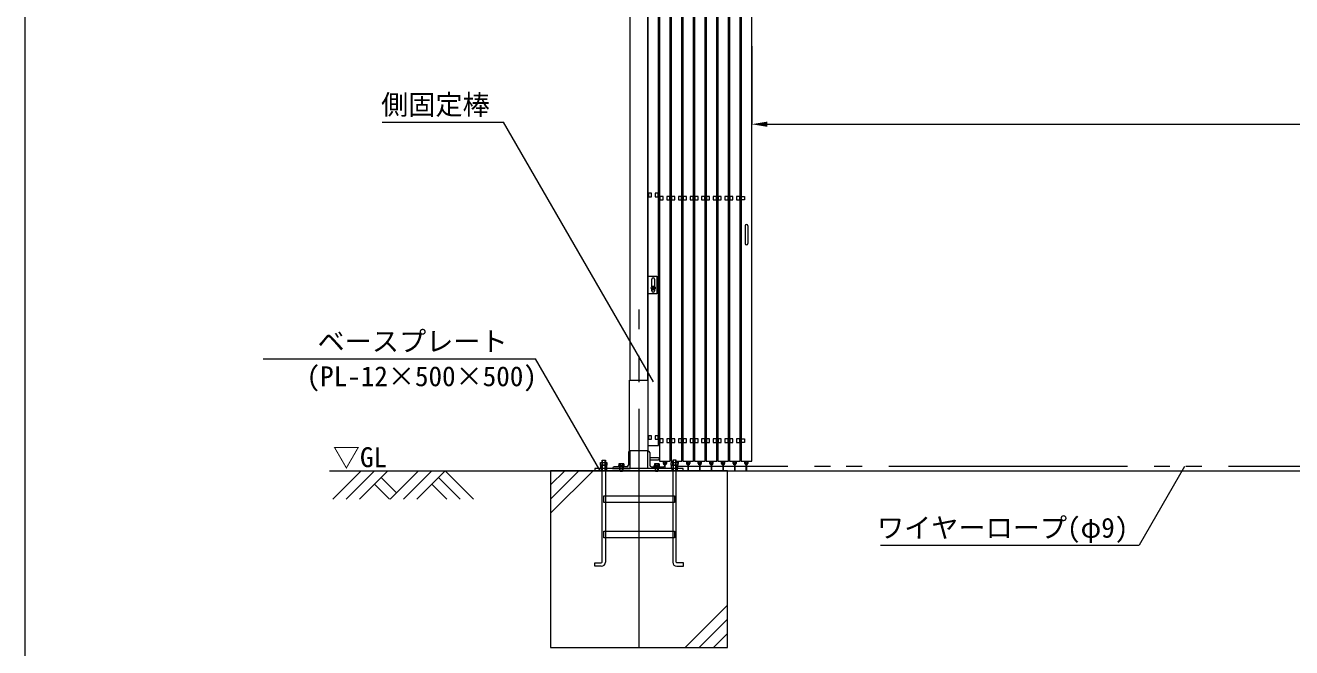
# Model space of a CAD drawing. Units: millimetres, scale not verified. Extents: x -13484 to 18716, y -23100 to 23100.
# Drawn here: x -13484 to -6324, y -19060 to -15542 of the extents above; entities that cross this region are included whole.
import ezdxf
from ezdxf.enums import TextEntityAlignment as Align

# ---------------------------------------------------------------- set-up
doc = ezdxf.new("R2010")
doc.units = ezdxf.units.MM
doc.header["$LTSCALE"] = 150
for name, pattern in [('CHAIN2', [12, 9, -1, 1, -1]), ('DASHED1', [1.8, 1.2, -0.6]), ('DOUBLE_CHAIN2', [12.8, 9, -1, 0.6, -0.6, 0.6, -1])]:
    doc.linetypes.add(name, pattern=pattern)
for name, color, linetype, lineweight in [('0-4_ﾊﾝﾄﾞﾙ', 7, 'Continuous', 18), ('0-5_ﾍﾞｰｽﾗｲﾝ', 5, 'Continuous', 18), ('0-6_ﾎﾞﾙﾄ類', 2, 'Continuous', 18), ('0-8_ﾜｲﾔｰﾛｰﾌﾟ', 7, 'DOUBLE_CHAIN2', 18), ('0-9_基礎工事用PCA大', 7, 'Continuous', 18), ('0-A_図面枠', 7, 'Continuous', 18), ('0-B_寸法', 3, 'Continuous', 18), ('0-C_側固定棒', 7, 'Continuous', 18), ('0-F_大型柱', 7, 'Continuous', 18), ('1-3_中央走行棒', 7, 'Continuous', 18), ('1-5_中央走行棒左', 7, 'Continuous', 18), ('1-6_通芯', 1, 'CHAIN2', 18), ('1-B_文字', 7, 'Continuous', 18)]:
    doc.layers.add(name, color=color, linetype=linetype, lineweight=lineweight)
doc.styles.add('ＭＳ ゴシック', font='')
doc.styles.get('ＭＳ ゴシック').set_extended_font_data('MS Gothic')

msp = doc.modelspace()

# ---------------------------------------------------------------- linework, layer by layer
at = {"layer": '0-4_ﾊﾝﾄﾞﾙ'}
for p, q in [((-9415.2, -16675.4), (-9415.2, -16775.4)), ((-9399.2, -16675.4), (-9399.2, -16775.4))]:
    msp.add_line(p, q, dxfattribs=at)
for centre, start, end in [((-9407.2, -16675.4), 0, 180), ((-9407.2, -16775.4), 180, 0)]:
    msp.add_arc(centre, 8, start, end, dxfattribs=at)
at = {"layer": '0-5_ﾍﾞｰｽﾗｲﾝ'}
msp.add_line((-11764.2, -18060), (4985.8, -18060), dxfattribs=at)
at = {"layer": '0-6_ﾎﾞﾙﾄ類'}
for p, q in [((-10223.7, -18028), (-10223.7, -18013.4)), ((-10223.7, -18030.8), (-10223.7, -18045.4)), ((-10204.6, -18028), (-10204.6, -18013.4)), ((-10204.6, -18030.8), (-10204.6, -18045.4)), ((-10126, -18021), (-10127.8, -18022)), ((-10127.8, -18022), (-10127.8, -18030.8)), ((-10127.8, -18030.8), (-10100.5, -18030.8)), ((-10126, -18021), (-10102.3, -18021)), ((-10125.4, -18031), (-10102.9, -18031)), ((-10122.2, -18060), (-10122.2, -18038)), ((-10121, -18022), (-10121, -18030.8)), ((-10120.9, -18062.8), (-10120.9, -18038)), ((-10115.4, -18034), (-10114.3, -18038)), ((-10114, -18034), (-10113, -18038)), ((-10107.3, -18022), (-10107.3, -18030.8)), ((-10106.2, -18060), (-10106.2, -18038)), ((-10102.3, -18021), (-10100.5, -18022)), ((-10100.5, -18022), (-10100.5, -18030.8)), ((-9926, -18021), (-9927.8, -18022)), ((-9927.8, -18022), (-9927.8, -18030.8)), ((-9927.8, -18030.8), (-9900.5, -18030.8)), ((-9926, -18021), (-9902.3, -18021)), ((-9925.4, -18031), (-9902.9, -18031)), ((-9922.2, -18060), (-9922.2, -18038)), ((-9921, -18022), (-9921, -18030.8)), ((-9920.9, -18062.8), (-9920.9, -18038)), ((-9915.4, -18034), (-9914.3, -18038)), ((-9914, -18034), (-9913, -18038)), ((-9907.3, -18022), (-9907.3, -18030.8)), ((-9906.2, -18060), (-9906.2, -18038)), ((-9902.3, -18021), (-9900.5, -18022)), ((-9900.5, -18022), (-9900.5, -18030.8)), ((-9823.7, -18028), (-9823.7, -18013.4)), ((-9823.7, -18030.8), (-9823.7, -18045.4)), ((-9804.6, -18028), (-9804.6, -18013.4)), ((-9804.6, -18030.8), (-9804.6, -18045.4)), ((-10122.2, -18060), (-10120.9, -18062.8)), ((-9922.2, -18060), (-9920.9, -18062.8))]:
    msp.add_line(p, q, dxfattribs=at)
for points in [[(-9939.1, -17018.9), (-9944, -17027.4), (-9939.1, -17035.9), (-9929.2, -17035.9), (-9924.3, -17027.4), (-9929.2, -17018.9)], [(-10232.6, -18028), (-10232.6, -18013.4), (-10195.7, -18013.4), (-10195.7, -18028), (-10198.2, -18029.4), (-10230.2, -18029.4)], [(-10232.6, -18030.8), (-10232.6, -18045.4), (-10195.7, -18045.4), (-10195.7, -18030.8), (-10198.2, -18029.4), (-10230.2, -18029.4)], [(-10100.2, -18031), (-10100.2, -18034), (-10128.2, -18034), (-10128.2, -18031)], [(-10128.2, -18034), (-10100.2, -18034), (-10100.2, -18038), (-10128.2, -18038)], [(-9900.2, -18031), (-9900.2, -18034), (-9928.2, -18034), (-9928.2, -18031)], [(-9928.2, -18034), (-9900.2, -18034), (-9900.2, -18038), (-9928.2, -18038)], [(-9832.6, -18028), (-9832.6, -18013.4), (-9795.7, -18013.4), (-9795.7, -18028), (-9798.2, -18029.4), (-9830.2, -18029.4)], [(-9832.6, -18030.8), (-9832.6, -18045.4), (-9795.7, -18045.4), (-9795.7, -18030.8), (-9798.2, -18029.4), (-9830.2, -18029.4)], [(-10232.2, -18045.4), (-10196.2, -18045.4), (-10196.2, -18048), (-10232.2, -18048)], [(-9832.2, -18045.4), (-9796.2, -18045.4), (-9796.2, -18048), (-9832.2, -18048)]]:
    msp.add_lwpolyline(points, close=True, dxfattribs=at)
for points in [[(-10120.9, -18062.8), (-10107.4, -18062.8), (-10107.4, -18038)], [(-9920.9, -18062.8), (-9907.4, -18062.8), (-9907.4, -18038)], [(-10122.2, -18060), (-10106.2, -18060), (-10107.4, -18062.8)], [(-9922.2, -18060), (-9906.2, -18060), (-9907.4, -18062.8)]]:
    msp.add_lwpolyline(points, dxfattribs=at)
for radius in [11, 8.51, 4.75, 4.21]:
    msp.add_circle((-9934.2, -17027.4), radius, dxfattribs=at)
for centre, radius, start, end in [((-9934.2, -17027.4), 8.89, 132.757, 167.243), ((-9934.2, -17027.4), 8.89, 192.757, 227.243), ((-9934.2, -17027.4), 8.89, 72.757, 107.243), ((-9934.2, -17027.4), 8.89, 252.757, 287.243), ((-9934.2, -17027.4), 8.89, 12.757, 47.243), ((-9934.2, -17027.4), 8.89, 312.757, 347.243), ((-10228.2, -18020.2), 8.96, 240, 300), ((-10228.2, -18038.6), 8.96, 60, 120), ((-10214.2, -17997), 32.5, 252.932, 287.068), ((-10214.2, -18061.8), 32.5, 72.932, 107.068), ((-10200.2, -18020.2), 8.94, 239.975, 300.025), ((-10200.2, -18038.6), 8.94, 59.975, 120.025), ((-10124.4, -18027), 6.04, 55.616, 124.384), ((-10125.4, -18030.8), 0.19, 180, 270), ((-10114.2, -18043.6), 22.6, 72.412, 107.588), ((-10103.9, -18027), 6.04, 55.616, 124.384), ((-10102.9, -18030.8), 0.19, 270, 0), ((-9924.4, -18027), 6.04, 55.616, 124.384), ((-9925.4, -18030.8), 0.19, 180, 270), ((-9914.2, -18043.6), 22.6, 72.412, 107.588), ((-9903.9, -18027), 6.04, 55.616, 124.384), ((-9902.9, -18030.8), 0.19, 270, 0), ((-9828.2, -18020.2), 8.96, 240, 300), ((-9828.2, -18038.6), 8.96, 60, 120), ((-9814.2, -17997), 32.5, 252.932, 287.068), ((-9814.2, -18061.8), 32.5, 72.932, 107.068), ((-9800.2, -18020.2), 8.94, 239.975, 300.025), ((-9800.2, -18038.6), 8.94, 59.975, 120.025)]:
    msp.add_arc(centre, radius, start, end, dxfattribs=at)
at = {"layer": '0-8_ﾜｲﾔｰﾛｰﾌﾟ'}
msp.add_line((4267.4, -18037), (-9795.7, -18037), dxfattribs=at)
at = {"layer": '0-9_基礎工事用PCA大'}
for p, q in [((-10514.2, -18300), (-10274.2, -18060)), ((-10514.2, -18220), (-10354.2, -18060)), ((-10514.2, -18140), (-10434.2, -18060)), ((-10204.6, -18240), (-10204.6, -18402)), ((-9823.7, -18240), (-9823.7, -18402)), ((-10204.6, -18440), (-10204.6, -18577)), ((-9823.7, -18440), (-9823.7, -18577)), ((-9514.2, -18820), (-9754.2, -19060)), ((-9514.2, -18900), (-9674.2, -19060)), ((-9514.2, -18980), (-9594.2, -19060))]:
    msp.add_line(p, q, dxfattribs=at)
at = {"layer": '0-9_基礎工事用PCA大', "color": 4, "linetype": 'DASHED1', "lineweight": 9}
for p, q in [((-10228.9, -18048), (-10228.9, -18060)), ((-10199.2, -18048), (-10199.2, -18060)), ((-10122.2, -18048), (-10122.2, -18060)), ((-10106.2, -18048), (-10106.2, -18060)), ((-9922.2, -18048), (-9922.2, -18060)), ((-9906.2, -18048), (-9906.2, -18060)), ((-9829.2, -18048), (-9829.2, -18060)), ((-9799.2, -18048), (-9799.2, -18060)), ((-10204.6, -18202), (-10204.6, -18240)), ((-9823.7, -18202), (-9823.7, -18240)), ((-10204.6, -18402), (-10204.6, -18440)), ((-9823.7, -18402), (-9823.7, -18440))]:
    msp.add_line(p, q, dxfattribs=at)
at = {"layer": '0-9_基礎工事用PCA大'}
for points in [[(-10223.7, -18576.9), (-10223.7, -18000), (-10204.6, -18000), (-10204.6, -18202)], [(-10223.7, -18062.5), (-10221.2, -18060), (-10221.2, -18000), (-10207.1, -18000), (-10207.1, -18060), (-10204.6, -18062.5)], [(-9804.6, -18576.9), (-9804.6, -18000), (-9823.7, -18000), (-9823.7, -18202)], [(-9804.6, -18062.5), (-9807.1, -18060), (-9807.1, -18000), (-9821.2, -18000), (-9821.2, -18060), (-9823.7, -18062.5)], [(-10227.6, -18600), (-10264.6, -18600), (-10264.6, -18581), (-10227.7, -18581)], [(-9800.7, -18600), (-9763.7, -18600), (-9763.7, -18581), (-9800.6, -18581)]]:
    msp.add_lwpolyline(points, dxfattribs=at)
for points in [[(-10514.2, -19060), (-9514.2, -19060), (-9514.2, -18060), (-10514.2, -18060)], [(-10264.2, -18060), (-9764.2, -18060), (-9764.2, -18048), (-10264.2, -18048)], [(-10214.2, -18202), (-9814.2, -18202), (-9814.2, -18240), (-10214.2, -18240)], [(-10214.2, -18402), (-9814.2, -18402), (-9814.2, -18440), (-10214.2, -18440)]]:
    msp.add_lwpolyline(points, close=True, dxfattribs=at)
for centre, radius, start, end in [((-10227.7, -18576.9), 4, 270, 0), ((-10227.6, -18577), 23, 270, 0), ((-9800.7, -18577), 23, 180, 270), ((-9800.6, -18576.9), 4, 180, 270)]:
    msp.add_arc(centre, radius, start, end, dxfattribs=at)
at = {"layer": '0-A_図面枠'}
msp.add_lwpolyline([(-13484.2, -900), (18715.8, -900), (18715.8, -23100), (-13484.2, -23100)], close=True, dxfattribs=at)
at = {"layer": '0-B_寸法'}
for p, q in [((-9377.2, -15660.6), (-9377.2, -16102.2)), ((-9289.2, -16101.2), (3744.8, -16101.2))]:
    msp.add_line(p, q, dxfattribs=at)
at = {"layer": '0-B_寸法', "color": 91}
msp.add_solid([(-9289.2, -16086.5), (-9377.2, -16101.2), (-9289.2, -16115.9)], dxfattribs=at)
at = {"layer": '0-C_側固定棒'}
for points in [[(-9904.2, -17862.4), (-9904.2, -14247.4), (-9964.2, -14247.4), (-9964.2, -17917.4), (-9904.2, -17917.4)], [(-9961.8, -16510.9), (-9944.5, -16510.9), (-9944.5, -16490.9), (-9961.8, -16490.9)], [(-9923.8, -16510.9), (-9906.5, -16510.9), (-9906.5, -16490.9), (-9923.8, -16490.9)], [(-9961.8, -17882.4), (-9944.5, -17882.4), (-9944.5, -17862.4), (-9961.8, -17862.4)], [(-9923.8, -17882.4), (-9906.5, -17882.4), (-9906.5, -17862.4), (-9923.8, -17862.4)]]:
    msp.add_lwpolyline(points, close=True, dxfattribs=at)
at = {"layer": '0-F_大型柱'}
for p, q in [((-10064.2, -17548), (-10064.2, -14098)), ((-9964.2, -17548), (-9964.2, -14098)), ((-9941.7, -17019.4), (-9941.7, -16977.4)), ((-9941.7, -17043.4), (-9941.7, -17035.5)), ((-9926.7, -16977.4), (-9926.7, -17019.4)), ((-9926.7, -17035.5), (-9926.7, -17043.4)), ((-10074.2, -17958), (-10074.2, -18028)), ((-9954.2, -17958), (-9954.2, -18028)), ((-10084.2, -18038), (-10154.2, -18038)), ((-9944.2, -18038), (-9874.2, -18038)), ((-9964.2, -18048), (-10064.2, -18048))]:
    msp.add_line(p, q, dxfattribs=at)
at = {"layer": '0-F_大型柱', "color": 4, "linetype": 'DASHED1', "lineweight": 9}
for p, q in [((-10124.2, -18038), (-10124.2, -18048)), ((-10104.2, -18038), (-10104.2, -18048)), ((-9924.2, -18038), (-9924.2, -18048)), ((-9904.2, -18038), (-9904.2, -18048))]:
    msp.add_line(p, q, dxfattribs=at)
at = {"layer": '0-F_大型柱'}
for points in [[(-9964.2, -16960.4), (-9914.2, -16960.4), (-9914.2, -17060.4), (-9964.2, -17060.4)], [(-10067.4, -17548), (-9964.2, -17548), (-9964.2, -17948), (-10067.4, -17948)]]:
    msp.add_lwpolyline(points, close=True, dxfattribs=at)
for points in [[(-10164.2, -18048), (-10064.2, -18048), (-10064.2, -17948)], [(-9864.2, -18048), (-9964.2, -18048), (-9964.2, -17948)], [(-9905.2, -17988), (-9954.2, -17988), (-9954.2, -17998), (-9905.2, -17998)]]:
    msp.add_lwpolyline(points, dxfattribs=at)
for centre, radius, start, end in [((-9934.2, -16977.4), 7.5, 0, 180), ((-9934.2, -17043.4), 7.5, 180, 0), ((-10064.2, -17958), 10, 90, 180), ((-9964.2, -17958), 10, 0, 90), ((-10154.2, -18048), 10, 90, 180), ((-10084.2, -18028), 10, 270, 0), ((-9944.2, -18028), 10, 180, 270), ((-9905.2, -17993), 5, 270, 90), ((-9874.2, -18048), 10, 0, 90)]:
    msp.add_arc(centre, radius, start, end, dxfattribs=at)
at = {"layer": '1-3_中央走行棒'}
for p, q in [((-9876.9, -18018.5), (-9876.9, -18005.4)), ((-9871.9, -18018.5), (-9871.9, -18005.4)), ((-9870.8, -18019.9), (-9870.8, -18038.6)), ((-9865.8, -18042.5), (-9865.8, -18019.9)), ((-9864.9, -18005.4), (-9864.9, -18018.5)), ((-9859.9, -18005.4), (-9859.9, -18018.5)), ((-9799, -18005.4), (-9799, -18013.4)), ((-9794, -18005.4), (-9794, -18018.5)), ((-9745.1, -18018.5), (-9745.1, -18005.4)), ((-9740.1, -18018.5), (-9740.1, -18005.4)), ((-9739, -18019.9), (-9739, -18054.9)), ((-9734, -18054.9), (-9734, -18019.9)), ((-9733.1, -18005.4), (-9733.1, -18018.5)), ((-9728.1, -18005.4), (-9728.1, -18018.5)), ((-9679.2, -18018.5), (-9679.2, -18005.4)), ((-9674.2, -18018.5), (-9674.2, -18005.4)), ((-9673.2, -18019.9), (-9673.2, -18054.9)), ((-9668.2, -18054.9), (-9668.2, -18019.9)), ((-9667.2, -18005.4), (-9667.2, -18018.5)), ((-9662.2, -18005.4), (-9662.2, -18018.5)), ((-9613.3, -18018.5), (-9613.3, -18005.4)), ((-9608.3, -18018.5), (-9608.3, -18005.4)), ((-9607.3, -18019.9), (-9607.3, -18054.9)), ((-9602.3, -18054.9), (-9602.3, -18019.9)), ((-9601.3, -18005.4), (-9601.3, -18018.5)), ((-9596.3, -18005.4), (-9596.3, -18018.5)), ((-9547.5, -18018.5), (-9547.5, -18005.4)), ((-9542.5, -18018.5), (-9542.5, -18005.4)), ((-9541.5, -18019.9), (-9541.5, -18054.9)), ((-9536.4, -18054.9), (-9536.4, -18019.9)), ((-9535.5, -18005.4), (-9535.5, -18018.5)), ((-9530.5, -18005.4), (-9530.5, -18018.5)), ((-9481.6, -18018.5), (-9481.6, -18005.4)), ((-9476.6, -18018.5), (-9476.6, -18005.4)), ((-9475.6, -18019.9), (-9475.6, -18054.9)), ((-9470.6, -18054.9), (-9470.6, -18019.9)), ((-9469.6, -18005.4), (-9469.6, -18018.5)), ((-9464.6, -18005.4), (-9464.6, -18018.5))]:
    msp.add_line(p, q, dxfattribs=at)
for points in [[(-9832.5, -13816.3), (-9832.5, -18005.4), (-9823.7, -18005.4)], [(-9804.6, -18005.4), (-9772.5, -18005.4), (-9772.5, -13785.4), (-9777.5, -13785.4)], [(-9761.5, -13785.4), (-9766.5, -13785.4), (-9766.5, -18005.4), (-9706.5, -18005.4), (-9706.5, -13785.4), (-9711.5, -13785.4)], [(-9695.7, -13785.4), (-9700.7, -13785.4), (-9700.7, -18005.4), (-9640.7, -18005.4), (-9640.7, -13785.4), (-9645.7, -13785.4)], [(-9629.8, -13785.4), (-9634.8, -13785.4), (-9634.8, -18005.4), (-9574.8, -18005.4), (-9574.8, -13785.4), (-9579.8, -13785.4)], [(-9564, -13785.4), (-9569, -13785.4), (-9569, -18005.4), (-9509, -18005.4), (-9509, -13785.4), (-9513.9, -13785.4)], [(-9498.1, -13785.4), (-9503.1, -13785.4), (-9503.1, -18005.4), (-9443.1, -18005.4), (-9443.1, -13785.4), (-9448.1, -13785.4)], [(-9898.3, -14074), (-9898.3, -18005.4), (-9838.3, -18005.4), (-9838.3, -13822.2)]]:
    msp.add_lwpolyline(points, dxfattribs=at)
for points in [[(-9896, -16528.9), (-9878.7, -16528.9), (-9878.7, -16508.9), (-9896, -16508.9)], [(-9858, -16528.9), (-9840.7, -16528.9), (-9840.7, -16508.9), (-9858, -16508.9)], [(-9830.1, -16528.9), (-9812.8, -16528.9), (-9812.8, -16508.9), (-9830.1, -16508.9)], [(-9792.1, -16528.9), (-9774.8, -16528.9), (-9774.8, -16508.9), (-9792.1, -16508.9)], [(-9764.2, -16528.9), (-9746.9, -16528.9), (-9746.9, -16508.9), (-9764.2, -16508.9)], [(-9726.2, -16528.9), (-9708.9, -16528.9), (-9708.9, -16508.9), (-9726.2, -16508.9)], [(-9698.3, -16528.9), (-9681, -16528.9), (-9681, -16508.9), (-9698.3, -16508.9)], [(-9660.3, -16528.9), (-9643, -16528.9), (-9643, -16508.9), (-9660.3, -16508.9)], [(-9632.4, -16528.9), (-9615.1, -16528.9), (-9615.1, -16508.9), (-9632.4, -16508.9)], [(-9594.4, -16528.9), (-9577.1, -16528.9), (-9577.1, -16508.9), (-9594.4, -16508.9)], [(-9566.6, -16528.9), (-9549.3, -16528.9), (-9549.3, -16508.9), (-9566.6, -16508.9)], [(-9528.6, -16528.9), (-9511.3, -16528.9), (-9511.3, -16508.9), (-9528.6, -16508.9)], [(-9500.7, -16528.9), (-9483.4, -16528.9), (-9483.4, -16508.9), (-9500.7, -16508.9)], [(-9462.7, -16528.9), (-9445.4, -16528.9), (-9445.4, -16508.9), (-9462.7, -16508.9)], [(-9896, -17900.4), (-9878.7, -17900.4), (-9878.7, -17880.4), (-9896, -17880.4)], [(-9858, -17900.4), (-9840.7, -17900.4), (-9840.7, -17880.4), (-9858, -17880.4)], [(-9830.1, -17900.4), (-9812.8, -17900.4), (-9812.8, -17880.4), (-9830.1, -17880.4)], [(-9792.1, -17900.4), (-9774.8, -17900.4), (-9774.8, -17880.4), (-9792.1, -17880.4)], [(-9764.2, -17900.4), (-9746.9, -17900.4), (-9746.9, -17880.4), (-9764.2, -17880.4)], [(-9726.2, -17900.4), (-9708.9, -17900.4), (-9708.9, -17880.4), (-9726.2, -17880.4)], [(-9698.3, -17900.4), (-9681, -17900.4), (-9681, -17880.4), (-9698.3, -17880.4)], [(-9660.3, -17900.4), (-9643, -17900.4), (-9643, -17880.4), (-9660.3, -17880.4)], [(-9632.4, -17900.4), (-9615.1, -17900.4), (-9615.1, -17880.4), (-9632.4, -17880.4)], [(-9594.4, -17900.4), (-9577.1, -17900.4), (-9577.1, -17880.4), (-9594.4, -17880.4)], [(-9566.6, -17900.4), (-9549.3, -17900.4), (-9549.3, -17880.4), (-9566.6, -17880.4)], [(-9528.6, -17900.4), (-9511.3, -17900.4), (-9511.3, -17880.4), (-9528.6, -17880.4)], [(-9500.7, -17900.4), (-9483.4, -17900.4), (-9483.4, -17880.4), (-9500.7, -17880.4)], [(-9462.7, -17900.4), (-9445.4, -17900.4), (-9445.4, -17880.4), (-9462.7, -17880.4)]]:
    msp.add_lwpolyline(points, close=True, dxfattribs=at)
for centre, radius, start, end in [((-9868.4, -18018.5), 8.51, 180, 253.254), ((-9868.4, -18018.5), 3.5, 180, 225.592), ((-9868.3, -18019.9), 2.5, 0, 180), ((-9868.4, -18018.5), 8.51, 287.463, 0), ((-9868.4, -18018.5), 3.5, 316.787, 0), ((-9802.5, -18018.5), 8.51, 323.303, 0), ((-9736.6, -18018.5), 8.51, 180, 253.254), ((-9736.6, -18018.5), 3.5, 180, 225.592), ((-9736.5, -18019.9), 2.5, 0, 180), ((-9736.6, -18018.5), 8.51, 287.463, 0), ((-9736.6, -18018.5), 3.5, 316.787, 0), ((-9670.7, -18018.5), 8.51, 180, 253.254), ((-9670.7, -18018.5), 3.5, 180, 225.592), ((-9670.7, -18019.9), 2.5, 0, 180), ((-9670.7, -18018.5), 8.51, 287.463, 0), ((-9670.7, -18018.5), 3.5, 316.787, 0), ((-9604.8, -18018.5), 8.51, 180, 253.254), ((-9604.8, -18018.5), 3.5, 180, 225.592), ((-9604.8, -18019.9), 2.5, 0, 180), ((-9604.8, -18018.5), 8.51, 287.463, 0), ((-9604.8, -18018.5), 3.5, 316.787, 0), ((-9539, -18018.5), 8.51, 180, 253.254), ((-9539, -18018.5), 3.5, 180, 225.592), ((-9539, -18019.9), 2.5, 0, 180), ((-9539, -18018.5), 8.51, 287.463, 0), ((-9539, -18018.5), 3.5, 316.787, 0), ((-9473.1, -18018.5), 8.51, 180, 253.254), ((-9473.1, -18018.5), 3.5, 180, 225.592), ((-9473.1, -18019.9), 2.5, 0, 180), ((-9473.1, -18018.5), 8.51, 287.463, 0), ((-9473.1, -18018.5), 3.5, 316.787, 0), ((-9736.5, -18054.9), 2.5, 180, 0), ((-9670.7, -18054.9), 2.5, 180, 0), ((-9604.8, -18054.9), 2.5, 180, 0), ((-9539, -18054.9), 2.5, 180, 0), ((-9473.1, -18054.9), 2.5, 180, 0)]:
    msp.add_arc(centre, radius, start, end, dxfattribs=at)
at = {"layer": '1-5_中央走行棒左'}
for p, q in [((-9415.7, -18018.5), (-9415.7, -18005.4)), ((-9410.7, -18018.5), (-9410.7, -18005.4)), ((-9409.7, -18019.9), (-9409.7, -18054.9)), ((-9404.7, -18054.9), (-9404.7, -18019.9)), ((-9403.7, -18005.4), (-9403.7, -18018.5)), ((-9398.7, -18005.4), (-9398.7, -18018.5))]:
    msp.add_line(p, q, dxfattribs=at)
msp.add_lwpolyline([(-9432.2, -13785.4), (-9437.2, -13785.4), (-9437.2, -18005.4), (-9377.2, -18005.4), (-9377.2, -13785.4), (-9382.2, -13785.4)], dxfattribs=at)
for points in [[(-9417.5, -16528.9), (-9434.8, -16528.9), (-9434.8, -16508.9), (-9417.5, -16508.9)], [(-9417.5, -17900.4), (-9434.8, -17900.4), (-9434.8, -17880.4), (-9417.5, -17880.4)]]:
    msp.add_lwpolyline(points, close=True, dxfattribs=at)
for centre, radius, start, end in [((-9407.2, -18018.5), 8.51, 180, 253.254), ((-9407.2, -18018.5), 3.5, 180, 225.592), ((-9407.2, -18019.9), 2.5, 0, 180), ((-9407.2, -18018.5), 8.51, 287.463, 0), ((-9407.2, -18018.5), 3.5, 316.787, 0), ((-9407.2, -18054.9), 2.5, 180, 0)]:
    msp.add_arc(centre, radius, start, end, dxfattribs=at)
at = {"layer": '1-6_通芯'}
msp.add_line((-10014.2, -19060), (-10014.2, -17148), dxfattribs=at)
at = {"layer": '1-B_文字'}
for p, q in [((-11466.3, -16089.2), (-10780.8, -16089.2)), ((-10780.3, -16089.2), (-10780.8, -16089.2)), ((-9932.3, -17558), (-10780.3, -16089.2)), ((-12139.4, -17427.2), (-10599.6, -17427.2)), ((-10599, -17427.2), (-10599.6, -17427.2)), ((-10235.1, -18057.6), (-10599, -17427.2)), ((-6930.7, -18036.2), (-7186.4, -18481.2)), ((-11585.4, -18060), (-11745.8, -18220.4)), ((-11509.8, -18060), (-11670.1, -18220.4)), ((-11434.2, -18060), (-11594.5, -18220.4)), ((-11472, -18097.8), (-11385.6, -18184.2)), ((-11261.4, -18060), (-11421.8, -18220.4)), ((-11185.8, -18060), (-11346.2, -18220.4)), ((-11110.2, -18060), (-11270.5, -18220.4)), ((-11148, -18097.8), (-11025.4, -18220.4)), ((-11110.2, -18060), (-10949.8, -18220.4)), ((-11509.8, -18135.6), (-11425, -18220.4)), ((-11185.8, -18135.6), (-11101, -18220.4)), ((-8649, -18481.2), (-7187, -18481.2)), ((-7186.4, -18481.2), (-7187, -18481.2))]:
    msp.add_line(p, q, dxfattribs=at)

# ---------------------------------------------------------------- texts
at = {"layer": '1-B_文字', "style": 'ＭＳ ゴシック'}
for s, p in [('側固定棒', (-11472.5, -16080.6)), ('\u3000\u3000ベースプレート\u3000\u3000\u3000', (-12139.4, -17418.6)), ('(PL-12×500×500)', (-11894.1, -17616.1)), ('▽GL', (-11745.8, -18073.8)), ('ワイヤーロープ(φ9)', (-8669.5, -18472.6))]:
    msp.add_text(s, height=112.6, dxfattribs=at).set_placement(p, align=Align.BOTTOM_LEFT)

doc.saveas('drawing.dxf')
